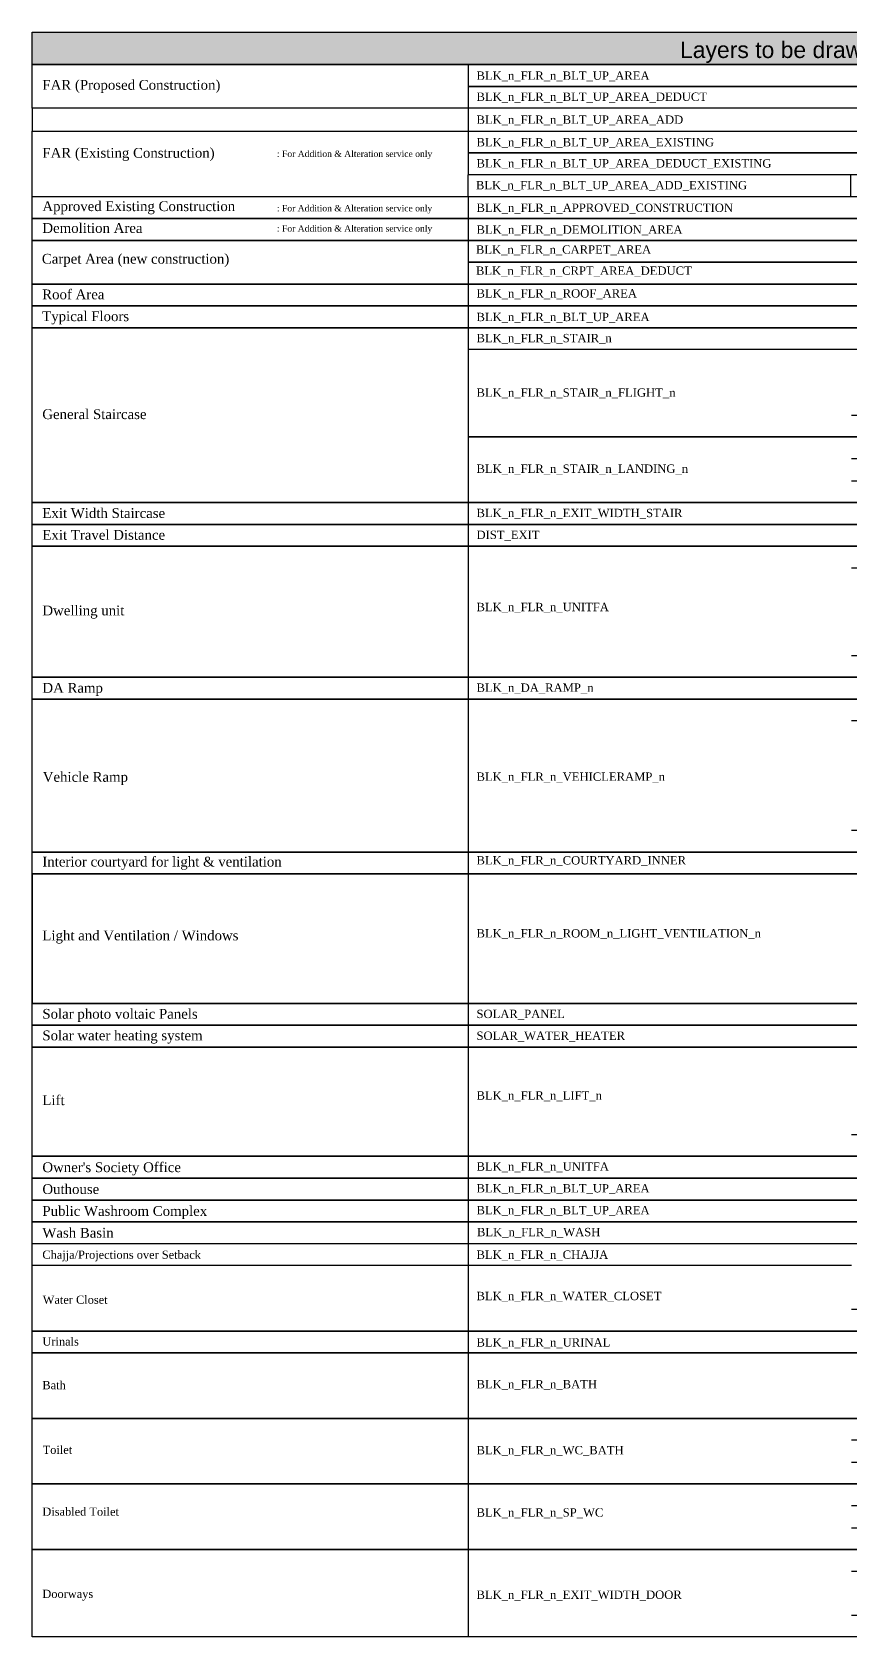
# Model space of a CAD drawing. Header units: millimetres. Extents: x -9481 to -9286, y 28719 to 28853.
# Drawn here: x -9481.26 to -9461.74, y 28763.17 to 28801.42 of the extents above; entities that cross this region are included whole.
import ezdxf

# ---------------------------------------------------------------- set-up
doc = ezdxf.new("R2010")
doc.units = ezdxf.units.MM
doc.linetypes.add('CONTINULUS', pattern=[0])
for name, color, linetype in [('BLK_1_FLR_-2_BLT_UP_AREA_ADD', 7, 'Continuous'), ('BLK_1_PLANTATION_GREENSTRIP', 7, 'Continuous'), ('HATCH', 7, 'Continuous')]:
    doc.layers.add(name, color=color, linetype=linetype)
doc.styles.add('MtXpl_Georgia', font='georgiab.ttf')
doc.styles.get("Standard").update_dxf_attribs({"font": 'arial.ttf', "height": 0.25})

# ---------------------------------------------------------------- blocks, each defined once
blk = doc.blocks.new('H2')
at = {"layer": 'HATCH', "linetype": 'CONTINULUS', "ltscale": 0.05}
h = blk.add_hatch(color=241, dxfattribs=at)
h.dxf.hatch_style = 1
h.paths.add_polyline_path([(-9435.455, 28804.6), (-9435.455, 28803.827), (-9396.427, 28803.827), (-9396.427, 28804.6)])
blk.add_lwpolyline([(-9435.455, 28804.6), (-9396.427, 28804.6), (-9396.427, 28803.827), (-9435.455, 28803.827), (-9435.455, 28804.6)], close=True)
at = {"color": 18, "insert": (-9420.014, 28804.373), "char_height": 0.39118, "attachment_point": 1}
blk.add_mtext_dynamic_manual_height_columns('Layers to be drawn on the floor plan', width=11.88863, gutter_width=1.633, heights=[0], dxfattribs=at)

msp = doc.modelspace()

# ---------------------------------------------------------------- linework, layer by layer
for p, q in [((-9470.864, 28800.646), (-9470.864, 28800.125)), ((-9470.864, 28800.125), (-9470.864, 28799.604)), ((-9470.864, 28799.059), (-9470.864, 28798.538)), ((-9470.864, 28798.538), (-9470.864, 28798.017)), ((-9470.864, 28797.497), (-9470.864, 28796.976)), ((-9470.864, 28796.976), (-9470.864, 28796.455)), ((-9470.864, 28796.455), (-9470.864, 28795.935)), ((-9470.864, 28795.935), (-9470.864, 28795.414)), ((-9470.864, 28795.414), (-9470.864, 28794.893)), ((-9470.864, 28794.893), (-9470.864, 28794.373)), ((-9470.864, 28794.373), (-9470.864, 28790.208)), ((-9470.864, 28790.728), (-9470.864, 28790.208)), ((-9470.864, 28790.208), (-9470.864, 28789.687)), ((-9470.864, 28789.687), (-9470.864, 28789.166)), ((-9470.864, 28789.166), (-9470.864, 28788.646)), ((-9470.864, 28788.646), (-9470.864, 28788.125)), ((-9470.864, 28788.125), (-9470.864, 28787.604)), ((-9470.864, 28787.604), (-9470.864, 28787.084)), ((-9470.864, 28787.084), (-9470.864, 28786.563)), ((-9470.864, 28786.563), (-9470.864, 28786.042)), ((-9470.864, 28786.042), (-9470.864, 28785.522)), ((-9470.864, 28785.522), (-9470.864, 28785.001)), ((-9470.864, 28785.001), (-9470.864, 28784.481)), ((-9470.864, 28784.481), (-9470.864, 28783.96)), ((-9470.864, 28783.96), (-9470.864, 28783.439)), ((-9470.864, 28783.439), (-9470.864, 28782.919)), ((-9470.864, 28782.919), (-9470.864, 28782.398)), ((-9470.864, 28782.398), (-9470.864, 28781.877)), ((-9470.864, 28781.877), (-9470.864, 28781.357)), ((-9481.258, 28781.357), (-9481.258, 28778.271)), ((-9470.864, 28781.357), (-9470.864, 28778.271)), ((-9470.864, 28778.271), (-9470.864, 28777.75)), ((-9470.864, 28777.75), (-9470.864, 28777.23)), ((-9470.864, 28777.23), (-9470.864, 28776.709)), ((-9470.864, 28776.709), (-9470.864, 28776.188)), ((-9470.864, 28776.188), (-9470.864, 28775.668)), ((-9470.864, 28775.668), (-9470.864, 28775.147)), ((-9470.864, 28775.147), (-9470.864, 28773.065)), ((-9470.864, 28773.065), (-9470.864, 28772.544)), ((-9481.258, 28771.503), (-9481.258, 28772.544)), ((-9470.864, 28772.544), (-9470.864, 28770.983)), ((-9461.732, 28772.024), (-9481.258, 28772.024)), ((-9470.864, 28770.983), (-9470.864, 28770.462)), ((-9470.864, 28770.462), (-9470.864, 28769.941)), ((-9470.864, 28769.941), (-9470.864, 28769.421)), ((-9470.864, 28769.421), (-9470.864, 28768.9)), ((-9470.864, 28768.9), (-9470.864, 28768.379)), ((-9470.864, 28768.379), (-9470.864, 28767.859)), ((-9470.864, 28767.859), (-9470.864, 28767.338)), ((-9470.864, 28767.338), (-9470.864, 28766.817)), ((-9470.864, 28766.817), (-9470.864, 28766.297)), ((-9470.864, 28766.297), (-9470.864, 28765.776)), ((-9470.864, 28765.776), (-9470.864, 28765.256)), ((-9470.864, 28765.256), (-9470.864, 28764.735)), ((-9470.864, 28764.735), (-9470.864, 28764.214)), ((-9470.864, 28764.214), (-9470.864, 28763.694)), ((-9470.864, 28763.694), (-9470.864, 28763.173))]:
    msp.add_line(p, q)
at = {"color": 7, "linetype": 'CONTINULUS', "ltscale": 0.05}
for p, q in [((-9481.258, 28799.604), (-9481.258, 28799.059)), ((-9470.864, 28799.604), (-9470.864, 28799.059))]:
    msp.add_line(p, q, dxfattribs=at)
for points in [[(-9481.258, 28800.125), (-9481.258, 28800.646), (-9442.23, 28800.646), (-9442.23, 28800.125), (-9470.864, 28800.125)], [(-9470.864, 28800.125), (-9442.23, 28800.125), (-9442.23, 28799.604), (-9481.258, 28799.604), (-9481.258, 28800.646)], [(-9481.258, 28798.538), (-9481.258, 28799.059), (-9442.23, 28799.059), (-9442.23, 28798.538), (-9470.864, 28798.538)], [(-9481.258, 28798.017), (-9481.258, 28798.538)], [(-9470.864, 28798.538), (-9442.23, 28798.538), (-9442.23, 28798.017), (-9470.864, 28798.017)], [(-9481.258, 28796.976), (-9481.258, 28797.497), (-9442.23, 28797.497), (-9442.23, 28796.976), (-9481.258, 28796.976)], [(-9481.258, 28796.455), (-9481.258, 28796.976), (-9442.23, 28796.976), (-9442.23, 28796.455), (-9481.258, 28796.455)], [(-9481.258, 28795.935), (-9481.258, 28796.455), (-9442.23, 28796.455), (-9442.23, 28795.935), (-9470.864, 28795.935)], [(-9481.258, 28795.414), (-9481.258, 28795.935)], [(-9470.864, 28795.935), (-9442.23, 28795.935), (-9442.23, 28795.414), (-9481.258, 28795.414)], [(-9481.258, 28793.852), (-9481.258, 28794.373), (-9442.23, 28794.373), (-9442.23, 28793.852), (-9470.864, 28793.852)], [(-9481.258, 28793.332), (-9481.258, 28793.852)], [(-9481.258, 28792.811), (-9481.258, 28793.332)], [(-9481.258, 28792.29), (-9481.258, 28792.811)], [(-9481.258, 28791.77), (-9481.258, 28792.29)], [(-9461.732, 28792.29), (-9442.23, 28792.29), (-9442.23, 28791.77), (-9470.864, 28791.77)], [(-9481.258, 28791.249), (-9481.258, 28791.77)], [(-9470.864, 28791.77), (-9442.23, 28791.77), (-9442.23, 28791.249), (-9461.732, 28791.249)], [(-9481.258, 28790.728), (-9481.258, 28791.249)], [(-9461.732, 28790.728), (-9442.23, 28790.728), (-9442.23, 28790.208), (-9481.258, 28790.208), (-9481.258, 28790.728)], [(-9481.258, 28786.042), (-9481.258, 28789.166), (-9442.23, 28789.166), (-9442.23, 28788.646), (-9461.732, 28788.646)], [(-9461.732, 28786.563), (-9442.23, 28786.563), (-9442.23, 28786.042), (-9481.258, 28786.042)], [(-9481.258, 28785.001), (-9481.258, 28785.522), (-9442.23, 28785.522), (-9442.23, 28785.001), (-9461.732, 28785.001)], [(-9481.258, 28784.481), (-9481.258, 28785.001), (-9481.258, 28785.001)], [(-9481.258, 28783.96), (-9481.258, 28784.481), (-9481.258, 28784.481)], [(-9481.258, 28783.439), (-9481.258, 28783.96), (-9481.258, 28783.96)], [(-9481.258, 28782.919), (-9481.258, 28783.439), (-9481.258, 28783.439)], [(-9481.258, 28782.398), (-9481.258, 28782.919), (-9481.258, 28782.919)], [(-9461.732, 28782.398), (-9442.23, 28782.398), (-9442.23, 28781.877), (-9481.258, 28781.877), (-9481.258, 28782.398), (-9481.258, 28782.398)], [(-9481.258, 28776.709), (-9481.258, 28777.23), (-9442.23, 28777.23), (-9442.23, 28776.709)], [(-9481.258, 28776.188), (-9481.258, 28776.709)], [(-9481.258, 28775.668), (-9481.258, 28776.188)], [(-9481.258, 28775.147), (-9481.258, 28775.668)], [(-9461.732, 28775.147), (-9442.23, 28775.147), (-9442.23, 28774.627), (-9481.258, 28774.627), (-9481.258, 28775.147), (-9481.258, 28775.147)], [(-9481.258, 28770.983), (-9481.258, 28771.503), (-9481.258, 28771.503)], [(-9461.732, 28770.983), (-9442.23, 28770.983), (-9442.23, 28770.462), (-9481.258, 28770.462), (-9481.258, 28770.983), (-9481.258, 28770.983)], [(-9481.258, 28770.462), (-9442.23, 28770.462)], [(-9461.732, 28770.462), (-9442.23, 28770.462), (-9442.23, 28769.941), (-9481.258, 28769.941), (-9481.258, 28770.462), (-9481.258, 28770.462)], [(-9481.258, 28769.421), (-9481.258, 28769.941), (-9442.23, 28769.941), (-9442.23, 28769.421)], [(-9481.258, 28768.9), (-9481.258, 28769.421), (-9481.258, 28769.421)], [(-9442.23, 28768.9), (-9442.23, 28768.379), (-9481.258, 28768.379), (-9481.258, 28768.9), (-9481.258, 28768.9)], [(-9481.258, 28767.338), (-9481.258, 28768.379), (-9442.23, 28768.379), (-9442.23, 28767.859), (-9461.732, 28767.859)], [(-9461.732, 28767.338), (-9442.23, 28767.338), (-9442.23, 28766.817), (-9481.258, 28766.817), (-9481.258, 28767.338), (-9481.258, 28767.338)], [(-9481.258, 28766.297), (-9481.258, 28766.817), (-9442.23, 28766.817), (-9442.23, 28766.297), (-9461.732, 28766.297)], [(-9481.258, 28765.776), (-9481.258, 28766.297), (-9481.258, 28766.297)], [(-9461.732, 28765.776), (-9442.23, 28765.776), (-9442.23, 28765.256), (-9481.258, 28765.256), (-9481.258, 28765.776), (-9481.258, 28765.776)], [(-9481.258, 28764.735), (-9481.258, 28765.256), (-9442.23, 28765.256), (-9442.23, 28764.735), (-9461.732, 28764.735)], [(-9481.258, 28764.214), (-9481.258, 28764.735), (-9481.258, 28764.735)], [(-9481.258, 28763.694), (-9481.258, 28764.214), (-9481.258, 28764.214)], [(-9461.732, 28763.694), (-9442.23, 28763.694), (-9442.23, 28763.173), (-9481.258, 28763.173), (-9481.258, 28763.694), (-9481.258, 28763.694)]]:
    msp.add_lwpolyline(points)
for points in [[(-9481.258, 28795.414), (-9442.23, 28795.414), (-9442.23, 28794.893), (-9481.258, 28794.893), (-9481.258, 28795.414)], [(-9481.258, 28794.893), (-9442.23, 28794.893), (-9442.23, 28794.373), (-9481.258, 28794.373), (-9481.258, 28794.893)], [(-9481.258, 28790.208), (-9442.23, 28790.208), (-9442.23, 28789.687), (-9481.258, 28789.687), (-9481.258, 28790.208)], [(-9481.258, 28789.687), (-9442.23, 28789.687), (-9442.23, 28789.166), (-9481.258, 28789.166), (-9481.258, 28789.687)], [(-9481.258, 28786.042), (-9442.23, 28786.042), (-9442.23, 28785.522), (-9481.258, 28785.522), (-9481.258, 28786.042)], [(-9481.258, 28781.357), (-9481.258, 28781.877), (-9442.23, 28781.877), (-9442.23, 28781.357)], [(-9481.258, 28781.357), (-9442.23, 28781.357), (-9442.23, 28778.271), (-9481.258, 28778.271)], [(-9481.258, 28778.271), (-9442.23, 28778.271), (-9442.23, 28777.75), (-9481.258, 28777.75), (-9481.258, 28778.271)], [(-9481.258, 28777.75), (-9442.23, 28777.75), (-9442.23, 28777.23), (-9481.258, 28777.23), (-9481.258, 28777.75)], [(-9481.258, 28774.627), (-9442.23, 28774.627), (-9442.23, 28774.106), (-9481.258, 28774.106)], [(-9481.258, 28774.106), (-9442.23, 28774.106), (-9442.23, 28773.585), (-9481.258, 28773.585)], [(-9481.258, 28773.585), (-9442.23, 28773.585), (-9442.23, 28773.065), (-9481.258, 28773.065)], [(-9481.258, 28773.065), (-9442.23, 28773.065), (-9442.23, 28772.544), (-9481.258, 28772.544), (-9481.258, 28773.065)]]:
    msp.add_lwpolyline(points, close=True)
at = {"layer": 'BLK_1_FLR_-2_BLT_UP_AREA_ADD', "color": 7, "linetype": 'CONTINULUS', "ltscale": 0.05}
for p, q in [((-9481.258, 28797.497), (-9481.258, 28798.017)), ((-9470.864, 28797.497), (-9470.864, 28798.017)), ((-9461.744, 28797.497), (-9461.744, 28798.017))]:
    msp.add_line(p, q, dxfattribs=at)

# ---------------------------------------------------------------- block references
at = {"layer": 'BLK_1_PLANTATION_GREENSTRIP', "linetype": 'CONTINULUS'}
msp.add_blockref('H2', (-45.803, -3.181), dxfattribs=at)

# ---------------------------------------------------------------- texts
at = {"linetype": 'CONTINULUS', "style": 'MtXpl_Georgia'}
for s, height, p in [('FAR (Proposed Construction)', 0.23406, (-9481.013, 28800.044)), ('BLK_n_FLR_n_BLT_UP_AREA', 0.19901, (-9470.667, 28800.282)), ('BLK_n_FLR_n_BLT_UP_AREA_DEDUCT', 0.19901, (-9470.667, 28799.779)), ('BLK_n_FLR_n_BLT_UP_AREA_ADD', 0.19901, (-9470.667, 28799.233)), ('BLK_n_FLR_n_BLT_UP_AREA_EXISTING', 0.19901, (-9470.667, 28798.695)), ('FAR (Existing Construction)', 0.23406, (-9481.013, 28798.424)), (' : For Addition & Alteration service only', 0.15167, (-9475.481, 28798.443)), ('BLK_n_FLR_n_BLT_UP_AREA_DEDUCT_EXISTING', 0.19901, (-9470.667, 28798.192)), ('BLK_n_FLR_n_BLT_UP_AREA_ADD_EXISTING', 0.19901, (-9470.68, 28797.671)), ('Approved Existing Construction', 0.23406, (-9481.013, 28797.153)), (' : For Addition & Alteration service only', 0.15167, (-9475.481, 28797.146)), ('BLK_n_FLR_n_APPROVED_CONSTRUCTION', 0.19901, (-9470.667, 28797.133)), ('Demolition Area', 0.23406, (-9481.013, 28796.633)), (' : For Addition & Alteration service only', 0.15167, (-9475.481, 28796.664)), ('BLK_n_FLR_n_DEMOLITION_AREA', 0.19901, (-9470.667, 28796.613)), ('Carpet Area (new construction)', 0.23406, (-9481.025, 28795.899)), ('BLK_n_FLR_n_CARPET_AREA', 0.19901, (-9470.68, 28796.137)), ('BLK_n_FLR_n_CRPT_AREA_DEDUCT', 0.19901, (-9470.68, 28795.634)), ('Roof Area', 0.2341, (-9481.017, 28795.051)), ('BLK_n_FLR_n_ROOF_AREA', 0.19901, (-9470.667, 28795.092)), ('Typical Floors', 0.23406, (-9481.017, 28794.53)), ('BLK_n_FLR_n_BLT_UP_AREA', 0.19901, (-9470.667, 28794.53)), ('BLK_n_FLR_n_STAIR_n', 0.19901, (-9470.667, 28794.027)), ('BLK_n_FLR_n_STAIR_n_FLIGHT_n', 0.19901, (-9470.667, 28792.728)), ('General Staircase', 0.23406, (-9481.014, 28792.196)), ('BLK_n_FLR_n_STAIR_n_LANDING_n', 0.19901, (-9470.667, 28790.915)), ('Exit Width Staircase', 0.23406, (-9481.013, 28789.839)), ('BLK_n_FLR_n_EXIT_WIDTH_STAIR', 0.19901, (-9470.667, 28789.859)), ('Exit Travel Distance', 0.23406, (-9481.013, 28789.32)), ('DIST_EXIT', 0.199, (-9470.667, 28789.338)), ('Dwelling unit', 0.23406, (-9481.013, 28787.518)), ('BLK_n_FLR_n_UNITFA', 0.19901, (-9470.667, 28787.618)), ('DA Ramp', 0.2341, (-9481.013, 28785.674)), ('BLK_n_DA_RAMP_n', 0.19901, (-9470.667, 28785.696)), ('Vehicle Ramp', 0.23406, (-9481.004, 28783.552)), ('BLK_n_FLR_n_VEHICLERAMP_n', 0.19901, (-9470.667, 28783.575)), ('Interior courtyard for light & ventilation', 0.23406, (-9481.013, 28781.532)), ('BLK_n_FLR_n_COURTYARD_INNER', 0.19901, (-9470.667, 28781.582)), ('Light and Ventilation / Windows', 0.23406, (-9481.013, 28779.773)), ('BLK_n_FLR_n_ROOM_n_LIGHT_VENTILATION_n', 0.19901, (-9470.667, 28779.842)), ('Solar photo voltaic Panels', 0.23406, (-9481.013, 28777.905)), ('SOLAR_PANEL', 0.19901, (-9470.667, 28777.921)), ('Solar water heating system', 0.23406, (-9481.013, 28777.39)), ('SOLAR_WATER_HEATER', 0.19901, (-9470.667, 28777.401)), ('BLK_n_FLR_n_LIFT_n', 0.19901, (-9470.667, 28775.977)), ('Lift', 0.2341, (-9481.013, 28775.847)), ("Owner's Society Office", 0.23406, (-9481.013, 28774.249)), ('BLK_n_FLR_n_UNITFA', 0.19901, (-9470.667, 28774.285)), ('Outhouse', 0.2341, (-9481.013, 28773.728)), ('BLK_n_FLR_n_BLT_UP_AREA', 0.19901, (-9470.667, 28773.765)), ('Public Washroom Complex', 0.23406, (-9481.013, 28773.207)), ('BLK_n_FLR_n_BLT_UP_AREA', 0.19901, (-9470.667, 28773.244)), ('Wash Basin ', 0.23406, (-9481.013, 28772.687)), ('BLK_n_FLR_n_WASH', 0.19901, (-9470.655, 28772.722)), ('Chajja/Projections over Setback', 0.19505, (-9481.014, 28772.184)), ('BLK_n_FLR_n_CHAJJA', 0.19901, (-9470.667, 28772.183)), ('Water Closet', 0.19505, (-9481.004, 28771.111)), ('BLK_n_FLR_n_WATER_CLOSET', 0.19901, (-9470.667, 28771.198)), ('Urinals', 0.1951, (-9481.012, 28770.116)), ('BLK_n_FLR_n_URINAL', 0.19901, (-9470.667, 28770.092)), ('Bath', 0.1951, (-9481.013, 28769.075)), ('BLK_n_FLR_n_BATH', 0.19901, (-9470.667, 28769.096)), ('Toilet', 0.1951, (-9481.006, 28767.535)), ('BLK_n_FLR_n_WC_BATH', 0.19901, (-9470.667, 28767.524)), ('Disabled Toilet', 0.19505, (-9481.013, 28766.061)), ('BLK_n_FLR_n_SP_WC', 0.19901, (-9470.667, 28766.039)), ('Doorways', 0.1951, (-9481.013, 28764.102)), ('BLK_n_FLR_n_EXIT_WIDTH_DOOR', 0.19901, (-9470.667, 28764.079))]:
    msp.add_text(s, height=height, dxfattribs=at).set_placement(p)

doc.saveas('drawing.dxf')
